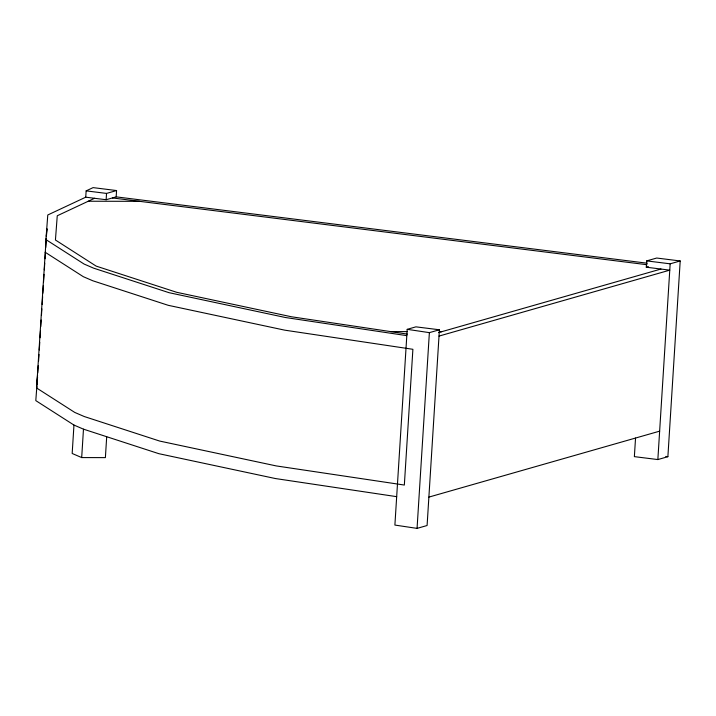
<?xml version="1.0" encoding="UTF-8"?>
<svg xmlns="http://www.w3.org/2000/svg" width="716" height="716" viewBox="0 0 716 716"><rect width="100%" height="100%" fill="white"/><g stroke="black" fill="none" stroke-linecap="round" stroke-linejoin="round"><path stroke-width="1.07" d="M45.135 252.229L83.298 276.68L92.812 280.779L168.224 305.311L284.771 330.166L412.89 349.301L404.343 485.054L276.233 465.919L159.686 441.065L84.264 416.533L74.759 412.434L36.597 387.983L46.173 238.312M38.575 361.141L38.995 354.465M39.273 350.008L39.765 342.221M40.042 337.773L40.463 331.096M40.749 326.648L41.17 319.971M41.447 315.514L41.868 308.838M42.146 304.389L42.638 296.603M42.844 293.265L43.336 285.469M43.542 282.131L44.034 274.344M44.311 269.896L44.732 263.22M45.018 258.771L45.439 252.095M45.717 247.638L46.209 239.851M46.415 236.513L46.907 228.726L46.334 236.173M85.741 197.186L86.144 190.868L93.08 187.619L116.565 190.554L116.171 196.864L106.138 199.728L85.741 197.186L47.775 214.979L45.931 239.6L84.094 264.052L93.599 268.151L169.021 292.683L285.568 317.537L406.813 335.652M36.838 386.694L35.8 400.611L73.963 425.062L72.173 453.479L81.687 457.578L105.386 457.622L106.693 436.858M81.687 457.578L83.477 429.161L73.963 425.062M106.138 199.728L106.532 193.418L116.565 190.554M407.207 329.333L394.892 525.07L417.061 528.381L427.094 525.517L439.409 329.781L415.924 326.845L407.207 329.333L429.376 332.645L439.409 329.781M417.061 528.381L429.376 332.645M635.54 438.058L634.367 456.638L657.852 459.565L667.885 456.701L680.2 260.964L656.715 258.029L646.682 260.892L646.288 267.211L669.773 270.147L439.006 336.09M657.852 459.565L670.167 263.828L680.2 260.964M36.597 387.983L37.554 375.139M37.715 373L38.279 365.509M36.999 384.555L37.563 377.064M94.548 198.287L57.253 215.767L55.436 240.012L96.177 266.119L176.682 292.298L291.484 316.776L407.413 334.103M646.288 267.211L648.374 266.612M438.631 332.582L660.966 269.046M428.884 497.101L659.642 431.157M88.274 201.232L139.539 201.33M390.524 331.58L407.243 331.615M439.57 331.678L441.799 331.678M86.144 190.868L106.532 193.418M646.682 260.892L670.167 263.828M116.171 196.864L647.443 263.237M112.403 197.938L647.013 264.723M665.755 456.432L667.885 456.701M396.682 496.662L275.436 478.548L158.889 453.693L83.477 429.161"/></g></svg>
